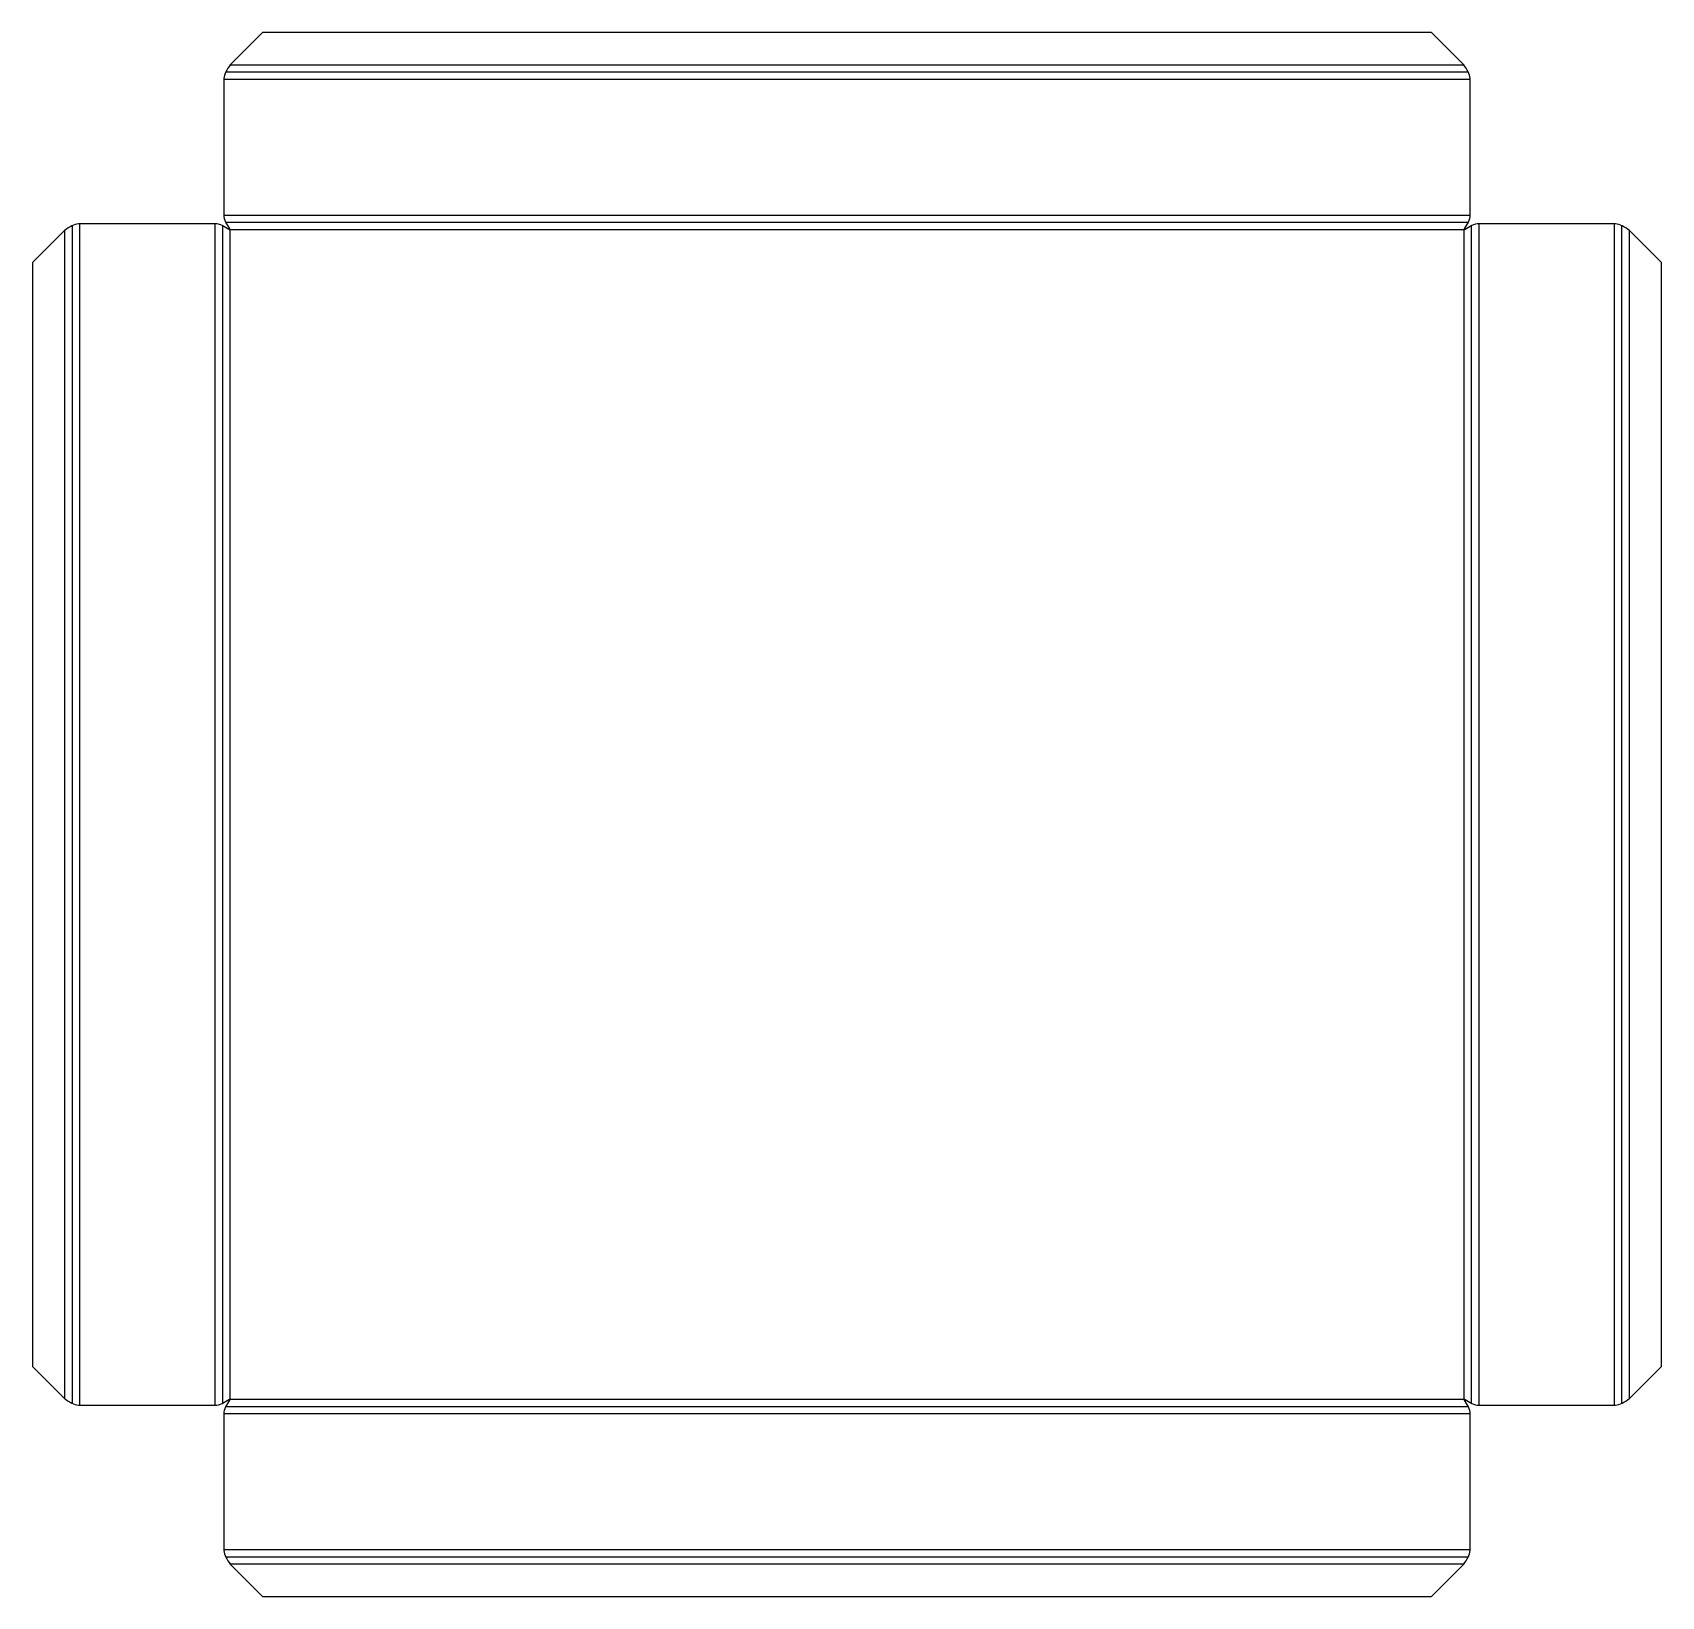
# Model space of a CAD drawing. Header units: millimetres. Extents: x -36 to 216, y 0 to 242.
import ezdxf

# ---------------------------------------------------------------- set-up
doc = ezdxf.new("R2010")
doc.units = ezdxf.units.MM

msp = doc.modelspace()

# ---------------------------------------------------------------- linework, layer by layer
at = {"layer": 'BEND'}
for p, q in [((186.57, 235.92), (-5.71, 235.92)), ((-29.46, 212.16), (-29.46, 29.89)), ((-6.2, 212.16), (-6.2, 29.89)), ((186.57, 212.65), (-5.71, 212.65)), ((187.06, 29.89), (187.06, 212.16)), ((210.32, 29.89), (210.32, 212.16)), ((-5.71, 29.39), (186.57, 29.39)), ((-5.71, 6.13), (186.57, 6.13))]:
    msp.add_line(p, q, dxfattribs=at)
at = {"layer": 'BEND_EXTENT'}
for p, q in [((-5, 237.05), (185.86, 237.05)), ((186.86, 234.79), (-6, 234.79)), ((-28.33, 212.45), (-28.33, 29.59)), ((-7.33, 29.59), (-7.33, 212.45)), ((-6, 213.79), (186.86, 213.79)), ((188.19, 212.45), (188.19, 29.59)), ((209.19, 29.59), (209.19, 212.45)), ((-30.59, 30.59), (-30.59, 211.45)), ((-5.07, 211.45), (-5.07, 30.59)), ((185.86, 211.52), (-5, 211.52)), ((185.93, 30.59), (185.93, 211.45)), ((211.45, 211.45), (211.45, 30.59)), ((-5, 30.52), (185.86, 30.52)), ((186.86, 28.26), (-6, 28.26)), ((-6, 7.26), (186.86, 7.26)), ((185.86, 5), (-5, 5))]:
    msp.add_line(p, q, dxfattribs=at)
at = {"layer": 'OUTER_PROFILES'}
for p, q in [((0, 242.05), (-5, 237.05)), ((180.86, 242.05), (0, 242.05)), ((185.86, 237.05), (180.86, 242.05)), ((-6, 234.79), (-6, 213.79)), ((186.86, 213.79), (186.86, 234.79)), ((-7.33, 212.45), (-28.33, 212.45)), ((209.19, 212.45), (188.19, 212.45)), ((-30.59, 211.45), (-35.59, 206.45)), ((-5, 211.52), (-5.07, 211.45)), ((185.93, 211.45), (185.86, 211.52)), ((216.45, 206.45), (211.45, 211.45)), ((-35.59, 206.45), (-35.59, 35.59)), ((216.45, 35.59), (216.45, 206.45)), ((-35.59, 35.59), (-30.59, 30.59)), ((211.45, 30.59), (216.45, 35.59)), ((-5.07, 30.59), (-5, 30.52)), ((185.86, 30.52), (185.93, 30.59)), ((-28.33, 29.59), (-7.33, 29.59)), ((-6, 28.26), (-6, 7.26)), ((186.86, 7.26), (186.86, 28.26)), ((188.19, 29.59), (209.19, 29.59)), ((-5, 5), (0, 0)), ((180.86, 0), (185.86, 5)), ((0, 0), (180.86, 0))]:
    msp.add_line(p, q, dxfattribs=at)
for points, knots in [([(-5, 237.05), (-5.49, 236.34), (-5.95, 235.63), (-6, 234.93), (-6, 234.88), (-6, 234.83), (-6, 234.79)], [1.570796, 1.570796, 1.570796, 1.570796, 3.043762, 3.043762, 3.043762, 3.141593, 3.141593, 3.141593, 3.141593]), ([(186.86, 234.79), (186.86, 234.83), (186.86, 234.88), (186.85, 234.93), (186.81, 235.63), (186.35, 236.34), (185.86, 237.05)], [-3.141593, -3.141593, -3.141593, -3.141593, -3.043762, -3.043762, -3.043762, -1.570796, -1.570796, -1.570796, -1.570796]), ([(-28.33, 212.45), (-28.38, 212.45), (-28.43, 212.45), (-28.47, 212.45), (-29.18, 212.4), (-29.89, 211.94), (-30.59, 211.45)], [-3.141593, -3.141593, -3.141593, -3.141593, -3.043762, -3.043762, -3.043762, -1.570796, -1.570796, -1.570796, -1.570796]), ([(-5.07, 211.45), (-5.12, 211.49), (-5.16, 211.52), (-5.21, 211.55), (-5.92, 212.04), (-6.63, 212.45), (-7.33, 212.45)], [1.570796, 1.570796, 1.570796, 1.570796, 1.668627, 1.668627, 1.668627, 3.141593, 3.141593, 3.141593, 3.141593]), ([(-6, 213.79), (-6, 213.08), (-5.59, 212.37), (-5.1, 211.66), (-5.07, 211.62), (-5.03, 211.57), (-5, 211.52)], [-3.141593, -3.141593, -3.141593, -3.141593, -1.668627, -1.668627, -1.668627, -1.570796, -1.570796, -1.570796, -1.570796]), ([(185.86, 211.52), (185.89, 211.57), (185.92, 211.62), (185.96, 211.66), (186.44, 212.37), (186.86, 213.08), (186.86, 213.79)], [1.570796, 1.570796, 1.570796, 1.570796, 1.668627, 1.668627, 1.668627, 3.141593, 3.141593, 3.141593, 3.141593]), ([(188.19, 212.45), (187.48, 212.45), (186.78, 212.04), (186.07, 211.55), (186.02, 211.52), (185.98, 211.49), (185.93, 211.45)], [-3.141593, -3.141593, -3.141593, -3.141593, -1.668627, -1.668627, -1.668627, -1.570796, -1.570796, -1.570796, -1.570796]), ([(211.45, 211.45), (210.75, 211.94), (210.04, 212.4), (209.33, 212.45), (209.29, 212.45), (209.24, 212.45), (209.19, 212.45)], [1.570796, 1.570796, 1.570796, 1.570796, 3.043762, 3.043762, 3.043762, 3.141593, 3.141593, 3.141593, 3.141593]), ([(-30.59, 30.59), (-29.89, 30.1), (-29.18, 29.65), (-28.47, 29.6), (-28.43, 29.6), (-28.38, 29.59), (-28.33, 29.59)], [1.570796, 1.570796, 1.570796, 1.570796, 3.043762, 3.043762, 3.043762, 3.141593, 3.141593, 3.141593, 3.141593]), ([(-7.33, 29.59), (-6.63, 29.59), (-5.92, 30.01), (-5.21, 30.5), (-5.16, 30.53), (-5.12, 30.56), (-5.07, 30.59)], [-3.141593, -3.141593, -3.141593, -3.141593, -1.668627, -1.668627, -1.668627, -1.570796, -1.570796, -1.570796, -1.570796]), ([(-5, 30.52), (-5.03, 30.48), (-5.07, 30.43), (-5.1, 30.38), (-5.59, 29.68), (-6, 28.97), (-6, 28.26)], [1.570796, 1.570796, 1.570796, 1.570796, 1.668627, 1.668627, 1.668627, 3.141593, 3.141593, 3.141593, 3.141593]), ([(186.86, 28.26), (186.86, 28.97), (186.44, 29.68), (185.96, 30.38), (185.92, 30.43), (185.89, 30.48), (185.86, 30.52)], [-3.141593, -3.141593, -3.141593, -3.141593, -1.668627, -1.668627, -1.668627, -1.570796, -1.570796, -1.570796, -1.570796]), ([(185.93, 30.59), (185.98, 30.56), (186.02, 30.53), (186.07, 30.5), (186.78, 30.01), (187.48, 29.59), (188.19, 29.59)], [1.570796, 1.570796, 1.570796, 1.570796, 1.668627, 1.668627, 1.668627, 3.141593, 3.141593, 3.141593, 3.141593]), ([(209.19, 29.59), (209.24, 29.59), (209.29, 29.6), (209.33, 29.6), (210.04, 29.65), (210.75, 30.1), (211.45, 30.59)], [-3.141593, -3.141593, -3.141593, -3.141593, -3.043762, -3.043762, -3.043762, -1.570796, -1.570796, -1.570796, -1.570796]), ([(-6, 7.26), (-6, 7.21), (-6, 7.17), (-6, 7.12), (-5.95, 6.41), (-5.49, 5.71), (-5, 5)], [-3.141593, -3.141593, -3.141593, -3.141593, -3.043762, -3.043762, -3.043762, -1.570796, -1.570796, -1.570796, -1.570796]), ([(185.86, 5), (186.35, 5.71), (186.81, 6.41), (186.85, 7.12), (186.86, 7.17), (186.86, 7.21), (186.86, 7.26)], [1.570796, 1.570796, 1.570796, 1.570796, 3.043762, 3.043762, 3.043762, 3.141593, 3.141593, 3.141593, 3.141593])]:
    msp.add_open_spline(points, degree=3, knots=knots, dxfattribs=at)

doc.saveas('drawing.dxf')
